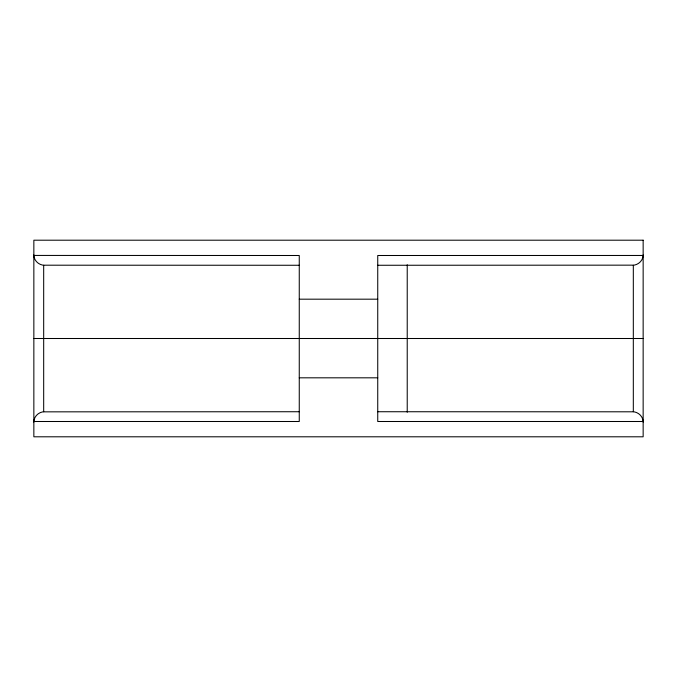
<?xml version="1.0" encoding="UTF-8"?>
<svg xmlns="http://www.w3.org/2000/svg" width="677" height="677" viewBox="0 0 677 677"><rect width="100%" height="100%" fill="white"/><g stroke="black" fill="none" stroke-linecap="round" stroke-linejoin="round"><path stroke-width="1.02" d="M33.85 422.059C33.765 417.091 37.853 412.75 42.634 411.895A20.505 15.156 82.5 0 1 42.947 411.844L299.259 411.734M643.15 254.975L643.133 255.466L377.741 255.5L377.741 421.5L643.133 421.5L643.15 422.059M643.133 255.5C642.938 260.264 638.953 264.267 634.366 265.105A20.505 15.156 82.5 0 1 634.053 265.156L377.741 265.266M299.259 265.266L43.159 265.198A20.462 15.131 -80.5 0 1 42.634 265.105C38.022 264.258 34.028 260.222 33.858 255.432L299.259 255.5L299.259 421.5L33.867 421.5M299.259 299.183L377.741 299.183M33.85 338.5L643.15 338.5M299.259 377.817L377.741 377.817M377.741 411.734L633.841 411.802A20.462 15.131 -80.5 0 1 634.366 411.895C638.953 412.733 642.938 416.736 643.133 421.5M33.858 255.432L33.85 254.975M633.317 265.266L633.317 411.734M407.224 264.775L407.224 412.225M43.683 265.266L43.683 411.734M643.15 240.2L33.85 240.2L33.85 436.8L643.15 436.8L643.15 240.2"/></g></svg>
